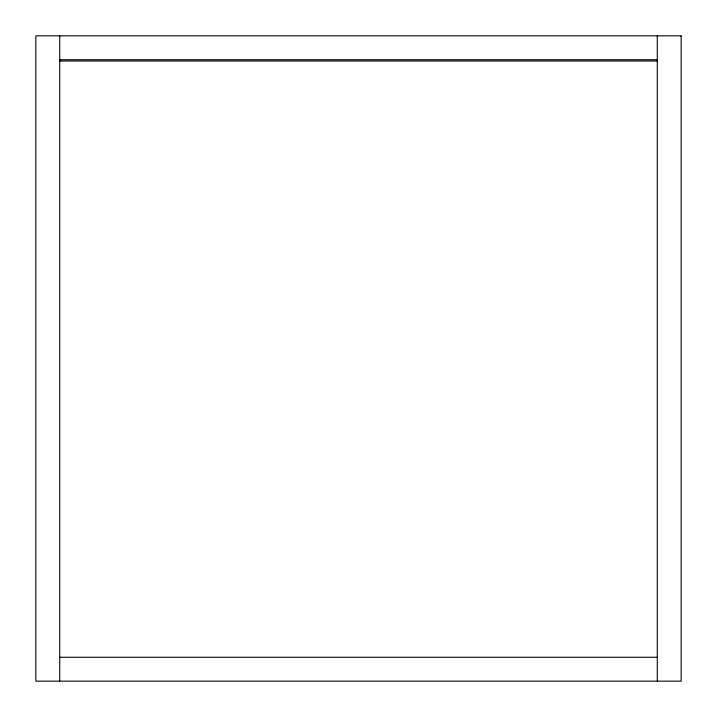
<?xml version="1.0" encoding="UTF-8"?>
<svg xmlns="http://www.w3.org/2000/svg" width="717" height="717" viewBox="0 0 717 717"><rect width="100%" height="100%" fill="white"/><g stroke="black" fill="none" stroke-linecap="round" stroke-linejoin="round"><path stroke-width="1.08" d="M59.726 59.726L657.274 59.726M59.726 61.017L657.274 61.017M59.726 657.274L657.274 657.274M657.274 35.85L657.274 681.15M59.726 35.85L59.726 681.15M681.15 35.85L35.85 35.85L35.85 681.15L681.15 681.15L681.15 35.85"/></g></svg>
